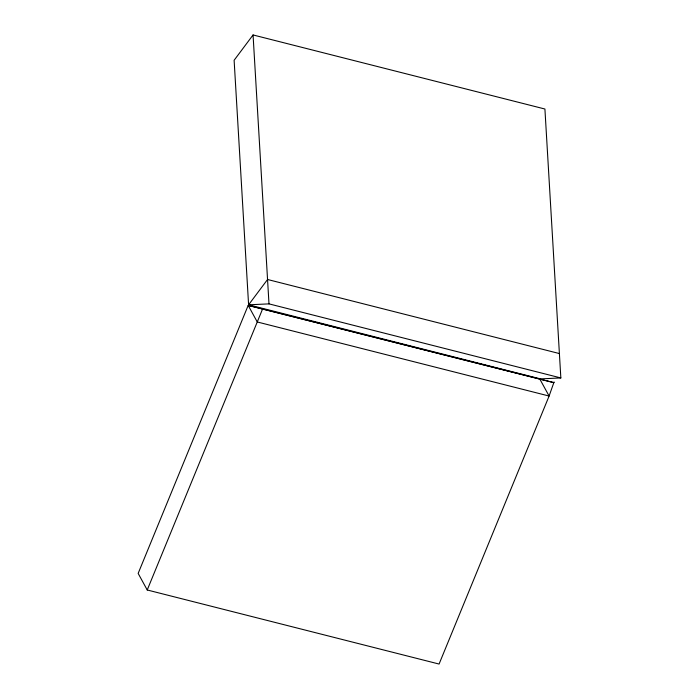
<?xml version="1.0" encoding="UTF-8"?>
<svg xmlns="http://www.w3.org/2000/svg" width="699" height="699" viewBox="0 0 699 699"><rect width="100%" height="100%" fill="white"/><g stroke="black" fill="none" stroke-linecap="round" stroke-linejoin="round"><path stroke-width="1.05" d="M554.071 381.942L549.108 396.036L439.077 664.05L147.227 589.982L138.157 573.407L248.189 305.393L553.826 382.633L248.189 305.393L257.258 321.968L549.108 396.036L540.03 379.461M147.227 589.982L262.693 308.731M253.064 34.95L234.121 60.271L248.599 304.816L540.449 378.884L560.843 377.941L544.914 109.018L253.064 34.95L268.993 303.873L560.843 377.941M268.993 303.873L248.599 304.816L267.551 279.495L559.401 353.563"/></g></svg>
